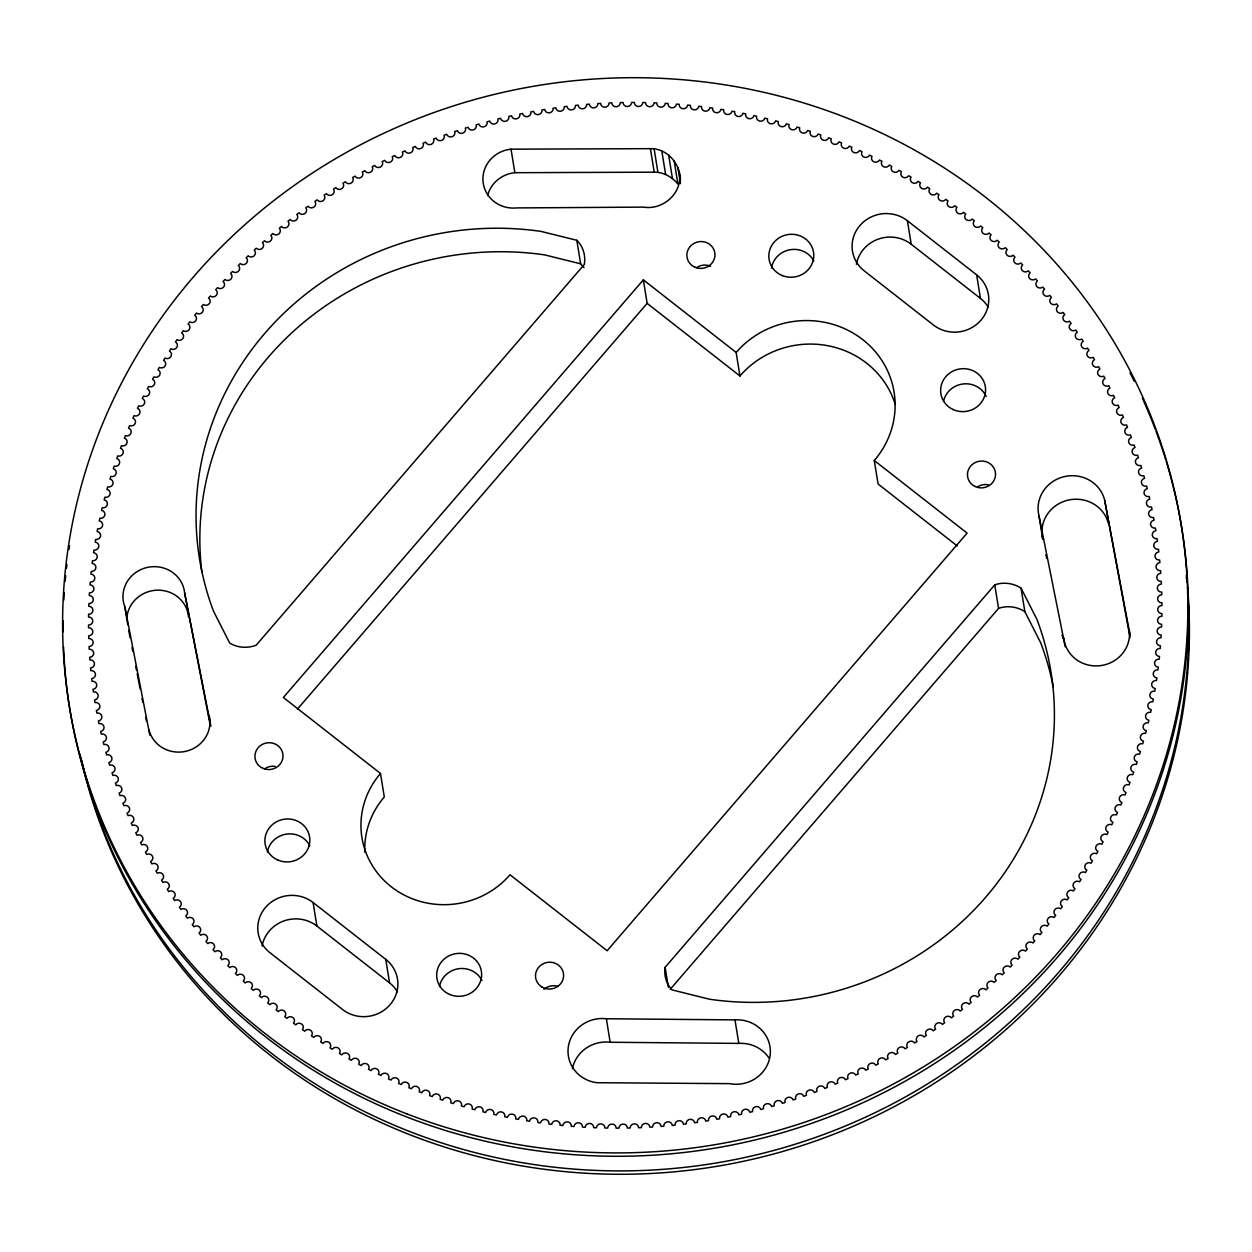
<?xml version="1.0" encoding="UTF-8"?>
<svg xmlns="http://www.w3.org/2000/svg" width="1252" height="1252" viewBox="0 0 1252 1252"><rect width="100%" height="100%" fill="white"/><g stroke="black" fill="none" stroke-linecap="round" stroke-linejoin="round"><path stroke-width="1.5" d="M679.617 174.826C681.573 194.138 662.23 210.32 643.559 207.112L516.622 207.926A30.956 29.5 -9.2 0 1 483.037 181.665A30.956 29.5 -9.2 0 1 511.035 149.176L650.414 148.659C667.379 148.299 680.305 163.949 680.493 180.241M665.141 967.295C663.795 975.308 666.346 984.041 672.011 989.894L709.618 999.237A296.677 282.795 -9.2 0 0 1036.953 619.443L1021.053 588.127C1013.353 583.166 1003.4 581.773 994.745 584.872L665.141 967.295L668.349 987.186M895.274 404.427A90.034 85.825 -9.2 0 0 827.243 345.599A90.034 85.825 -9.2 0 0 739.948 375.976L736.145 352.454L643.34 279.853L283.375 697.489L380.498 773.47L384.301 796.976A84.4 80.457 -9.2 0 0 364.833 852.315M297.397 709.164L647.143 303.375L643.34 279.853M670.211 989.33L998.564 608.378C1007.218 605.279 1017.172 606.672 1024.856 611.633L1040.772 642.965A296.677 282.795 -9.2 0 1 1053.229 686.785M487.591 195.578A30.956 29.5 -9.2 0 1 514.854 172.698L654.217 172.181C663.45 172.04 672.183 177.001 677.911 184.06L674.108 160.553M606.359 1018.752L734.987 1019.895A33.757 32.176 -9.2 0 1 770.246 1054.2A33.757 32.176 -9.2 0 1 729.493 1083.637L597.11 1082.714A33.757 32.176 -9.2 0 1 568.33 1046.797A33.757 32.176 -9.2 0 1 606.359 1018.752L610.162 1042.259A33.757 32.176 -9.2 0 0 572.414 1068.645M610.162 1042.259L738.805 1043.401A33.757 32.176 -9.2 0 1 768.791 1057.705M576.828 240.29L540.833 231.37A296.677 282.795 -9.2 0 0 213.497 611.148L229.695 643.043C237.52 647.926 247.567 648.442 256.128 645.25L584.246 264.563C585.905 255.909 583.229 246.441 576.828 240.29L580.631 263.812L584.011 267.631M580.631 263.812L544.651 254.876A296.677 282.795 -9.2 0 0 201.869 572.18M976.638 274.877A33.757 32.176 -9.2 0 1 980.942 320.199A33.757 32.176 -9.2 0 1 933.444 325.004L864.209 270.839A33.757 32.176 -9.2 0 1 859.905 225.532A33.757 32.176 -9.2 0 1 907.403 220.728L976.638 274.877L980.441 298.399A33.757 32.176 -9.2 0 1 988.298 307.319M907.403 220.728L911.221 244.25L980.441 298.399M736.145 352.454A90.034 85.825 -9.2 0 1 862.8 339.668A90.034 85.825 -9.2 0 1 874.272 460.517L967.092 533.117L607.126 950.737L510.002 874.772A84.4 80.457 -9.2 0 1 391.25 886.76A84.4 80.457 -9.2 0 1 380.498 773.47M647.143 303.375L739.948 375.976M957.201 545.919L878.09 484.023L874.272 460.517M385.757 959.376A33.757 32.176 -9.2 0 1 390.061 1004.699A33.757 32.176 -9.2 0 1 342.563 1009.503L269.9 952.647A33.757 32.176 -9.2 0 1 265.596 907.324A33.757 32.176 -9.2 0 1 313.094 902.536L385.757 959.376L389.575 982.898A33.757 32.176 -9.2 0 1 397.416 991.819M313.094 902.536L316.897 926.042L389.575 982.898M1130.024 634.717L1104.624 500.049A33.757 32.176 -9.2 0 0 1064.043 476.683A33.757 32.176 -9.2 0 0 1038.988 515.824L1065.202 646.768M1045.889 554.573L1046.656 558.392M1062.134 634.576L1062.917 638.379M127.782 624.889L124.856 606.797A30.956 29.5 -9.2 0 1 147.094 567.469A30.956 29.5 -9.2 0 1 184.654 593.088L210.884 726.191M184.654 593.088L210.258 725.487M124.856 606.797L149.833 735.237M128.659 630.319L130.145 637.878M132.008 647.347L132.743 651.134M135.717 666.267L136.452 670.055M137.188 673.842L140.161 688.976M142.008 698.444L142.759 702.231M145.717 717.365L146.468 721.152M1104.624 500.049L1130.008 637.518M1038.988 515.824L1041.617 532.1M1042.212 535.715L1042.791 539.33A33.757 32.176 -9.2 0 1 1067.846 500.205A33.757 32.176 -9.2 0 1 1108.427 523.555M1021.053 588.127L1024.856 611.633M994.745 584.872L998.564 608.378M677.848 167.33L680.493 183.606M668.631 154.966L672.434 178.473M661.807 150.929L665.626 174.451M654.107 148.753L657.91 172.26M650.414 148.659L654.217 172.181M734.987 1019.895L738.805 1043.401M511.035 149.176L514.854 172.698M209.131 715.346A30.956 29.5 -9.2 0 1 186.157 751.216A30.956 29.5 -9.2 0 1 148.957 729.806M1129.429 631.086A33.022 31.472 -9.2 0 1 1099.569 665.751A33.022 31.472 -9.2 0 1 1063.746 637.722M126.796 618.957A30.956 29.5 -9.2 0 1 156.907 590.193A30.956 29.5 -9.2 0 1 188.473 616.594M439.452 986.607A22.505 21.456 -9.2 0 1 458.608 968.719A22.505 21.456 -9.2 0 1 481.957 980.535M943.538 401.25A22.505 21.456 -9.2 0 1 963.257 383.941A22.505 21.456 -9.2 0 1 986.185 396.461M977.875 486.684A14.069 13.412 -9.2 0 1 988.485 484.853M696.628 267.631A14.069 13.412 -9.2 0 1 710.62 266.222M543.931 989.315A14.069 13.412 -9.2 0 1 557.672 986.294M264.673 768.791A14.069 13.412 -9.2 0 1 275.174 766.396M1166.222 461.378A563.29 536.92 -9.2 0 1 715.189 1148.084A563.29 536.92 -9.2 0 1 63.539 646.908M63.163 631.9A563.29 536.92 -9.2 0 1 63.179 620.648M63.836 600.005A563.29 536.92 -9.2 0 1 64.29 592.509M65.167 581.272A563.29 536.92 -9.2 0 1 65.699 575.654M66.497 568.173A563.29 536.92 -9.2 0 1 66.935 564.433M68.97 549.518A563.29 536.92 -9.2 0 1 69.549 545.809M1129.977 372.83A563.29 536.92 -9.2 0 1 1134.249 381.203M1142.356 398.183A563.29 536.92 -9.2 0 1 1155.33 429.405M1155.987 431.157A563.29 536.92 -9.2 0 1 1165.675 459.578M1186.395 577.125A561.037 534.776 -9.2 0 1 1186.755 580.834M1187.647 592.008A561.037 534.776 -9.2 0 1 715.064 1163.171A561.037 534.776 -9.2 0 1 84.729 772.734M84.26 770.919A561.037 534.776 -9.2 0 1 81.583 760.042M1186.364 574.903A561.037 534.776 -9.2 0 1 1187.115 582.337M1187.616 587.924A561.037 534.776 -9.2 0 1 710.776 1167.302A561.037 534.776 -9.2 0 1 81.286 759.761M80.879 757.945A561.037 534.776 -9.2 0 1 80.081 754.299M856.384 264.282A33.757 32.176 -9.2 0 1 911.221 244.25M262.075 946.089A33.757 32.176 -9.2 0 1 316.897 926.042M267.365 851.986A22.505 21.456 -9.2 0 1 286.505 834.098A22.505 21.456 -9.2 0 1 309.854 845.914M771.498 268.131A22.505 21.456 -9.2 0 1 790.122 249.727A22.505 21.456 -9.2 0 1 813.816 260.917M88.579 614.356L88.548 617.033A4.226 4.022 -9.2 0 1 92.742 621.023A4.226 4.022 -9.2 0 1 88.501 625.092L88.532 627.768A4.226 4.022 -9.2 0 1 92.82 631.665A4.226 4.022 -9.2 0 1 88.673 635.828L88.751 638.504A4.226 4.022 -9.2 0 1 93.117 642.323A4.226 4.022 -9.2 0 1 89.064 646.548L89.205 649.24A4.226 4.022 -9.2 0 1 93.665 652.949A4.226 4.022 -9.2 0 1 89.706 657.269L89.894 659.945A4.226 4.022 -9.2 0 1 94.432 663.576A4.226 4.022 -9.2 0 1 90.567 667.958L90.817 670.634A4.226 4.022 -9.2 0 1 95.434 674.171A4.226 4.022 -9.2 0 1 91.662 678.631L91.975 681.307A4.226 4.022 -9.2 0 1 96.686 684.734A4.226 4.022 -9.2 0 1 93.008 689.289L93.384 691.933A4.226 4.022 -9.2 0 1 98.141 695.283A4.226 4.022 -9.2 0 1 94.573 699.899L95.011 702.544A4.226 4.022 -9.2 0 1 99.847 705.784A4.226 4.022 -9.2 0 1 96.373 710.463L96.858 713.108A4.226 4.022 -9.2 0 1 101.788 716.254A4.226 4.022 -9.2 0 1 98.407 720.995L98.955 723.625A4.226 4.022 -9.2 0 1 103.947 726.676A4.226 4.022 -9.2 0 1 100.676 731.481L101.287 734.095A4.226 4.022 -9.2 0 1 106.342 737.052A4.226 4.022 -9.2 0 1 103.18 741.92L103.838 744.517A4.226 4.022 -9.2 0 1 108.955 747.366A4.226 4.022 -9.2 0 1 105.904 752.311L106.608 754.893A4.226 4.022 -9.2 0 1 111.804 757.632A4.226 4.022 -9.2 0 1 108.846 762.625L109.628 765.191A4.226 4.022 -9.2 0 1 114.871 767.836A4.226 4.022 -9.2 0 1 112.023 772.875L112.852 775.426A4.226 4.022 -9.2 0 1 118.157 777.962A4.226 4.022 -9.2 0 1 115.434 783.063L116.311 785.599A4.226 4.022 -9.2 0 1 121.679 788.024A4.226 4.022 -9.2 0 1 119.065 793.173L120.004 795.693A4.226 4.022 -9.2 0 1 125.419 798.009A4.226 4.022 -9.2 0 1 122.915 803.221L123.901 805.709A4.226 4.022 -9.2 0 1 129.363 807.916A4.226 4.022 -9.2 0 1 126.984 813.174L128.033 815.647A4.226 4.022 -9.2 0 1 133.541 817.728A4.226 4.022 -9.2 0 1 131.272 823.033L132.368 825.491A4.226 4.022 -9.2 0 1 137.923 827.462A4.226 4.022 -9.2 0 1 135.779 832.799L136.938 835.24A4.226 4.022 -9.2 0 1 142.54 837.103A4.226 4.022 -9.2 0 1 140.49 842.486L141.711 844.897A4.226 4.022 -9.2 0 1 147.345 846.649A4.226 4.022 -9.2 0 1 145.42 852.064L146.687 854.443A4.226 4.022 -9.2 0 1 152.368 856.086A4.226 4.022 -9.2 0 1 150.569 861.548L151.883 863.896A4.226 4.022 -9.2 0 1 157.611 865.414A4.226 4.022 -9.2 0 1 155.921 870.907L157.282 873.239A4.226 4.022 -9.2 0 1 163.042 874.647A4.226 4.022 -9.2 0 1 161.477 880.156L162.901 882.457A4.226 4.022 -9.2 0 1 168.676 883.756A4.226 4.022 -9.2 0 1 167.236 889.296L168.707 891.565A4.226 4.022 -9.2 0 1 174.513 892.754A4.226 4.022 -9.2 0 1 173.199 898.326L174.717 900.564A4.226 4.022 -9.2 0 1 180.554 901.628A4.226 4.022 -9.2 0 1 179.365 907.215L180.93 909.422A4.226 4.022 -9.2 0 1 186.798 910.361A4.226 4.022 -9.2 0 1 185.719 915.979L187.331 918.154A4.226 4.022 -9.2 0 1 193.215 918.984A4.226 4.022 -9.2 0 1 192.26 924.618L193.919 926.762A4.226 4.022 -9.2 0 1 199.835 927.466A4.226 4.022 -9.2 0 1 199.005 933.116L200.711 935.228A4.226 4.022 -9.2 0 1 206.627 935.807A4.226 4.022 -9.2 0 1 205.923 941.473L207.675 943.538A4.226 4.022 -9.2 0 1 213.623 944.024A4.226 4.022 -9.2 0 1 213.028 949.689L214.843 951.723A4.226 4.022 -9.2 0 1 220.775 952.083A4.226 4.022 -9.2 0 1 220.321 957.764L222.167 959.752A4.226 4.022 -9.2 0 1 228.13 959.987A4.226 4.022 -9.2 0 1 227.786 965.683L229.679 967.639A4.226 4.022 -9.2 0 1 235.642 967.749A4.226 4.022 -9.2 0 1 235.423 973.446L237.364 975.371A4.226 4.022 -9.2 0 1 243.326 975.371A4.226 4.022 -9.2 0 1 243.248 981.067L245.22 982.945A4.226 4.022 -9.2 0 1 251.183 982.82A4.226 4.022 -9.2 0 1 251.214 988.517L253.248 990.348A4.226 4.022 -9.2 0 1 259.195 990.097A4.226 4.022 -9.2 0 1 259.367 995.794L261.433 997.594A4.226 4.022 -9.2 0 1 267.38 997.234A4.226 4.022 -9.2 0 1 267.678 1002.915L269.775 1004.667A4.226 4.022 -9.2 0 1 275.722 1004.182A4.226 4.022 -9.2 0 1 276.129 1009.863L278.273 1011.569A4.226 4.022 -9.2 0 1 284.204 1010.974A4.226 4.022 -9.2 0 1 284.752 1016.64L286.927 1018.299A4.226 4.022 -9.2 0 1 292.843 1017.579A4.226 4.022 -9.2 0 1 293.516 1023.228L295.722 1024.856A4.226 4.022 -9.2 0 1 301.638 1024.026A4.226 4.022 -9.2 0 1 302.421 1029.66L304.674 1031.225A4.226 4.022 -9.2 0 1 310.559 1030.271A4.226 4.022 -9.2 0 1 311.466 1035.889L313.751 1037.423A4.226 4.022 -9.2 0 1 319.62 1036.359A4.226 4.022 -9.2 0 1 320.653 1041.946L322.969 1043.432A4.226 4.022 -9.2 0 1 328.822 1042.243A4.226 4.022 -9.2 0 1 329.98 1047.814L332.328 1049.254A4.226 4.022 -9.2 0 1 338.15 1047.94A4.226 4.022 -9.2 0 1 339.433 1053.495L341.812 1054.873A4.226 4.022 -9.2 0 1 347.602 1053.464A4.226 4.022 -9.2 0 1 349.011 1058.973L351.421 1060.319A4.226 4.022 -9.2 0 1 357.18 1058.785A4.226 4.022 -9.2 0 1 358.714 1064.263L361.155 1065.562A4.226 4.022 -9.2 0 1 366.883 1063.903A4.226 4.022 -9.2 0 1 368.526 1069.364L370.999 1070.601A4.226 4.022 -9.2 0 1 376.695 1068.832A4.226 4.022 -9.2 0 1 378.448 1074.247L380.952 1075.452A4.226 4.022 -9.2 0 1 386.602 1073.574A4.226 4.022 -9.2 0 1 388.48 1078.942L391.015 1080.085A4.226 4.022 -9.2 0 1 396.634 1078.097A4.226 4.022 -9.2 0 1 398.621 1083.434L401.172 1084.529A4.226 4.022 -9.2 0 1 406.743 1082.432A4.226 4.022 -9.2 0 1 408.872 1087.722L411.438 1088.755A4.226 4.022 -9.2 0 1 416.963 1086.548A4.226 4.022 -9.2 0 1 419.201 1091.791L421.799 1092.777A4.226 4.022 -9.2 0 1 427.276 1090.461A4.226 4.022 -9.2 0 1 429.624 1095.657L432.237 1096.596A4.226 4.022 -9.2 0 1 437.668 1094.17A4.226 4.022 -9.2 0 1 440.141 1099.319L442.77 1100.195A4.226 4.022 -9.2 0 1 448.153 1097.66A4.226 4.022 -9.2 0 1 450.72 1102.762L453.38 1103.591A4.226 4.022 -9.2 0 1 458.702 1100.946A4.226 4.022 -9.2 0 1 461.393 1106.001L464.069 1106.768A4.226 4.022 -9.2 0 1 469.343 1104.029A4.226 4.022 -9.2 0 1 472.129 1109.006L474.821 1109.726A4.226 4.022 -9.2 0 1 480.032 1106.878A4.226 4.022 -9.2 0 1 482.943 1111.807L485.651 1112.48A4.226 4.022 -9.2 0 1 490.8 1109.522A4.226 4.022 -9.2 0 1 493.804 1114.39L496.528 1115A4.226 4.022 -9.2 0 1 501.614 1111.948A4.226 4.022 -9.2 0 1 504.728 1116.753L507.483 1117.316A4.226 4.022 -9.2 0 1 512.491 1114.155A4.226 4.022 -9.2 0 1 515.714 1118.897L518.469 1119.398A4.226 4.022 -9.2 0 1 523.414 1116.142A4.226 4.022 -9.2 0 1 526.748 1120.822L529.502 1121.26A4.226 4.022 -9.2 0 1 534.385 1117.911A4.226 4.022 -9.2 0 1 537.812 1122.528L540.582 1122.903A4.226 4.022 -9.2 0 1 545.387 1119.46A4.226 4.022 -9.2 0 1 548.924 1123.999L551.709 1124.327A4.226 4.022 -9.2 0 1 556.436 1120.79A4.226 4.022 -9.2 0 1 560.067 1125.251L562.852 1125.532A4.226 4.022 -9.2 0 1 567.5 1121.902A4.226 4.022 -9.2 0 1 571.241 1126.284L574.042 1126.503A4.226 4.022 -9.2 0 1 578.596 1122.778A4.226 4.022 -9.2 0 1 582.43 1127.082L585.232 1127.254A4.226 4.022 -9.2 0 1 589.723 1123.435A4.226 4.022 -9.2 0 1 593.651 1127.676L596.453 1127.786A4.226 4.022 -9.2 0 1 600.85 1123.873A4.226 4.022 -9.2 0 1 604.872 1128.021L607.689 1128.083A4.226 4.022 -9.2 0 1 612.009 1124.093A4.226 4.022 -9.2 0 1 616.109 1128.162L618.926 1128.162A4.226 4.022 -9.2 0 1 623.152 1124.093A4.226 4.022 -9.2 0 1 627.346 1128.068L630.163 1128.005A4.226 4.022 -9.2 0 1 634.31 1123.858A4.226 4.022 -9.2 0 1 638.598 1127.755L641.4 1127.629A4.226 4.022 -9.2 0 1 645.453 1123.404A4.226 4.022 -9.2 0 1 649.819 1127.207L652.636 1127.035A4.226 4.022 -9.2 0 1 656.596 1122.715A4.226 4.022 -9.2 0 1 661.056 1126.44L663.857 1126.221A4.226 4.022 -9.2 0 1 667.723 1121.823A4.226 4.022 -9.2 0 1 672.261 1125.454L675.063 1125.172A4.226 4.022 -9.2 0 1 678.819 1120.697A4.226 4.022 -9.2 0 1 683.451 1124.233L686.237 1123.905A4.226 4.022 -9.2 0 1 689.915 1119.351A4.226 4.022 -9.2 0 1 694.61 1122.794L697.395 1122.402A4.226 4.022 -9.2 0 1 700.963 1117.786A4.226 4.022 -9.2 0 1 705.737 1121.135L708.507 1120.681A4.226 4.022 -9.2 0 1 711.981 1116.002A4.226 4.022 -9.2 0 1 716.833 1119.257L719.603 1118.756A4.226 4.022 -9.2 0 1 722.967 1113.998A4.226 4.022 -9.2 0 1 727.881 1117.144L730.652 1116.596A4.226 4.022 -9.2 0 1 733.907 1111.776A4.226 4.022 -9.2 0 1 738.899 1114.828L741.638 1114.217A4.226 4.022 -9.2 0 1 744.799 1109.335A4.226 4.022 -9.2 0 1 749.854 1112.277L752.593 1111.619A4.226 4.022 -9.2 0 1 755.645 1106.674A4.226 4.022 -9.2 0 1 760.762 1109.522L763.485 1108.803A4.226 4.022 -9.2 0 1 766.427 1103.81A4.226 4.022 -9.2 0 1 771.608 1106.549L774.315 1105.766A4.226 4.022 -9.2 0 1 777.148 1100.711A4.226 4.022 -9.2 0 1 782.39 1103.356L785.082 1102.527A4.226 4.022 -9.2 0 1 787.805 1097.425A4.226 4.022 -9.2 0 1 793.111 1099.945L795.771 1099.068A4.226 4.022 -9.2 0 1 798.385 1093.904A4.226 4.022 -9.2 0 1 803.753 1096.329L806.398 1095.39A4.226 4.022 -9.2 0 1 808.902 1090.179A4.226 4.022 -9.2 0 1 814.301 1092.495L816.93 1091.509A4.226 4.022 -9.2 0 1 819.324 1086.251A4.226 4.022 -9.2 0 1 824.786 1088.457L827.384 1087.409A4.226 4.022 -9.2 0 1 829.669 1082.119A4.226 4.022 -9.2 0 1 835.178 1084.201L837.76 1083.121A4.226 4.022 -9.2 0 1 839.92 1077.769A4.226 4.022 -9.2 0 1 845.476 1079.756L848.027 1078.614A4.226 4.022 -9.2 0 1 850.077 1073.23A4.226 4.022 -9.2 0 1 855.679 1075.092L858.215 1073.903A4.226 4.022 -9.2 0 1 860.14 1068.488A4.226 4.022 -9.2 0 1 865.774 1070.241L868.293 1068.989A4.226 4.022 -9.2 0 1 870.093 1063.543A4.226 4.022 -9.2 0 1 875.774 1065.186L878.262 1063.887A4.226 4.022 -9.2 0 1 879.937 1058.394A4.226 4.022 -9.2 0 1 885.665 1059.928L888.106 1058.582A4.226 4.022 -9.2 0 1 889.671 1053.057A4.226 4.022 -9.2 0 1 895.43 1054.481L897.856 1053.088A4.226 4.022 -9.2 0 1 899.296 1047.533A4.226 4.022 -9.2 0 1 905.086 1048.832L907.481 1047.392A4.226 4.022 -9.2 0 1 908.796 1041.821A4.226 4.022 -9.2 0 1 914.617 1042.994L916.98 1041.507A4.226 4.022 -9.2 0 1 918.17 1035.92A4.226 4.022 -9.2 0 1 924.023 1036.985L926.339 1035.451A4.226 4.022 -9.2 0 1 927.419 1029.833A4.226 4.022 -9.2 0 1 933.288 1030.772L935.588 1029.191A4.226 4.022 -9.2 0 1 936.543 1023.557A4.226 4.022 -9.2 0 1 942.427 1024.386L944.681 1022.759A4.226 4.022 -9.2 0 1 945.526 1017.109A4.226 4.022 -9.2 0 1 951.426 1017.813L953.648 1016.139A4.226 4.022 -9.2 0 1 954.353 1010.474A4.226 4.022 -9.2 0 1 960.284 1011.068L962.475 1009.362A4.226 4.022 -9.2 0 1 963.054 1003.681A4.226 4.022 -9.2 0 1 968.985 1004.151L971.145 1002.398A4.226 4.022 -9.2 0 1 971.599 996.717A4.226 4.022 -9.2 0 1 977.546 997.062L979.659 995.262A4.226 4.022 -9.2 0 1 979.987 989.581A4.226 4.022 -9.2 0 1 985.95 989.816L988.016 987.969A4.226 4.022 -9.2 0 1 988.235 982.272A4.226 4.022 -9.2 0 1 994.198 982.397L996.232 980.504A4.226 4.022 -9.2 0 1 996.31 974.807A4.226 4.022 -9.2 0 1 1002.273 974.807L1004.261 972.882A4.226 4.022 -9.2 0 1 1004.229 967.201A4.226 4.022 -9.2 0 1 1010.192 967.076L1012.148 965.104A4.226 4.022 -9.2 0 1 1011.976 959.423A4.226 4.022 -9.2 0 1 1017.939 959.173L1019.848 957.185A4.226 4.022 -9.2 0 1 1019.566 951.489A4.226 4.022 -9.2 0 1 1025.513 951.129L1027.376 949.094A4.226 4.022 -9.2 0 1 1026.969 943.429A4.226 4.022 -9.2 0 1 1032.916 942.944L1034.731 940.878A4.226 4.022 -9.2 0 1 1034.199 935.213A4.226 4.022 -9.2 0 1 1040.13 934.602L1041.914 932.505A4.226 4.022 -9.2 0 1 1041.241 926.856A4.226 4.022 -9.2 0 1 1047.173 926.136L1048.91 923.992A4.226 4.022 -9.2 0 1 1048.112 918.358A4.226 4.022 -9.2 0 1 1054.027 917.528L1055.718 915.353A4.226 4.022 -9.2 0 1 1054.794 909.734A4.226 4.022 -9.2 0 1 1060.694 908.78L1062.338 906.573A4.226 4.022 -9.2 0 1 1061.305 900.986A4.226 4.022 -9.2 0 1 1067.173 899.906L1068.754 897.668A4.226 4.022 -9.2 0 1 1067.596 892.097A4.226 4.022 -9.2 0 1 1073.449 890.908L1074.983 888.638A4.226 4.022 -9.2 0 1 1073.715 883.098A4.226 4.022 -9.2 0 1 1079.537 881.799L1081.024 879.499A4.226 4.022 -9.2 0 1 1079.631 873.974A4.226 4.022 -9.2 0 1 1085.421 872.55L1086.861 870.234A4.226 4.022 -9.2 0 1 1085.343 864.741A4.226 4.022 -9.2 0 1 1091.102 863.207L1092.495 860.86A4.226 4.022 -9.2 0 1 1090.852 855.398A4.226 4.022 -9.2 0 1 1096.58 853.754L1097.926 851.376A4.226 4.022 -9.2 0 1 1096.157 845.961A4.226 4.022 -9.2 0 1 1101.854 844.192L1103.137 841.782A4.226 4.022 -9.2 0 1 1101.259 836.399A4.226 4.022 -9.2 0 1 1106.924 834.536L1108.161 832.095A4.226 4.022 -9.2 0 1 1106.158 826.758A4.226 4.022 -9.2 0 1 1111.776 824.771L1112.95 822.314A4.226 4.022 -9.2 0 1 1110.837 817.024A4.226 4.022 -9.2 0 1 1116.408 814.927L1117.535 812.438A4.226 4.022 -9.2 0 1 1115.313 807.196A4.226 4.022 -9.2 0 1 1120.837 804.989L1121.902 802.485A4.226 4.022 -9.2 0 1 1119.57 797.289A4.226 4.022 -9.2 0 1 1125.047 794.957L1126.064 792.453A4.226 4.022 -9.2 0 1 1123.592 787.289A4.226 4.022 -9.2 0 1 1129.022 784.863L1129.993 782.328A4.226 4.022 -9.2 0 1 1127.41 777.226A4.226 4.022 -9.2 0 1 1132.794 774.691L1133.702 772.14A4.226 4.022 -9.2 0 1 1131.01 767.085A4.226 4.022 -9.2 0 1 1136.347 764.44L1137.192 761.873A4.226 4.022 -9.2 0 1 1134.39 756.881A4.226 4.022 -9.2 0 1 1139.664 754.142L1140.447 751.544A4.226 4.022 -9.2 0 1 1137.552 746.615A4.226 4.022 -9.2 0 1 1142.747 743.766L1143.483 741.168A4.226 4.022 -9.2 0 1 1140.478 736.301A4.226 4.022 -9.2 0 1 1145.611 733.343L1146.3 730.73A4.226 4.022 -9.2 0 1 1143.17 725.925A4.226 4.022 -9.2 0 1 1148.256 722.858L1148.882 720.229A4.226 4.022 -9.2 0 1 1145.658 715.487A4.226 4.022 -9.2 0 1 1150.666 712.341L1151.23 709.696A4.226 4.022 -9.2 0 1 1147.896 705.017A4.226 4.022 -9.2 0 1 1152.842 701.777L1153.358 699.117A4.226 4.022 -9.2 0 1 1149.915 694.516A4.226 4.022 -9.2 0 1 1154.798 691.167L1155.236 688.506A4.226 4.022 -9.2 0 1 1151.699 683.968A4.226 4.022 -9.2 0 1 1156.504 680.525L1156.895 677.864A4.226 4.022 -9.2 0 1 1153.264 673.404A4.226 4.022 -9.2 0 1 1157.99 669.851L1158.319 667.191A4.226 4.022 -9.2 0 1 1154.594 662.793A4.226 4.022 -9.2 0 1 1159.227 659.162L1159.508 656.486A4.226 4.022 -9.2 0 1 1155.674 652.182A4.226 4.022 -9.2 0 1 1160.244 648.458L1160.463 645.782A4.226 4.022 -9.2 0 1 1156.535 641.54A4.226 4.022 -9.2 0 1 1161.027 637.737L1161.183 635.046A4.226 4.022 -9.2 0 1 1157.161 630.898A4.226 4.022 -9.2 0 1 1161.574 627.002L1161.668 624.31A4.226 4.022 -9.2 0 1 1157.568 620.241A4.226 4.022 -9.2 0 1 1161.887 616.25L1161.919 613.574A4.226 4.022 -9.2 0 1 1157.724 609.583A4.226 4.022 -9.2 0 1 1161.95 605.514L1161.934 602.822A4.226 4.022 -9.2 0 1 1157.646 598.925A4.226 4.022 -9.2 0 1 1161.793 594.778L1161.715 592.102A4.226 4.022 -9.2 0 1 1157.349 588.283A4.226 4.022 -9.2 0 1 1161.387 584.042L1161.261 581.366A4.226 4.022 -9.2 0 1 1156.801 577.657A4.226 4.022 -9.2 0 1 1160.761 573.338L1160.573 570.662A4.226 4.022 -9.2 0 1 1156.034 567.031A4.226 4.022 -9.2 0 1 1159.9 562.633L1159.634 559.973A4.226 4.022 -9.2 0 1 1155.017 556.436A4.226 4.022 -9.2 0 1 1158.789 551.976L1158.476 549.299A4.226 4.022 -9.2 0 1 1153.781 545.856A4.226 4.022 -9.2 0 1 1157.458 541.318L1157.083 538.673A4.226 4.022 -9.2 0 1 1152.309 535.324A4.226 4.022 -9.2 0 1 1155.878 530.707L1155.455 528.062A4.226 4.022 -9.2 0 1 1150.604 524.823A4.226 4.022 -9.2 0 1 1154.078 520.143L1153.593 517.499A4.226 4.022 -9.2 0 1 1148.679 514.353A4.226 4.022 -9.2 0 1 1152.043 509.611L1151.511 506.982A4.226 4.022 -9.2 0 1 1146.519 503.93A4.226 4.022 -9.2 0 1 1149.79 499.11L1149.179 496.496A4.226 4.022 -9.2 0 1 1144.125 493.554A4.226 4.022 -9.2 0 1 1147.286 488.687L1146.629 486.073A4.226 4.022 -9.2 0 1 1141.511 483.241A4.226 4.022 -9.2 0 1 1144.563 478.295L1143.843 475.713A4.226 4.022 -9.2 0 1 1138.663 472.974A4.226 4.022 -9.2 0 1 1141.605 467.982L1140.838 465.415A4.226 4.022 -9.2 0 1 1135.595 462.77A4.226 4.022 -9.2 0 1 1138.428 457.731L1137.598 455.165A4.226 4.022 -9.2 0 1 1132.309 452.645A4.226 4.022 -9.2 0 1 1135.032 447.543L1134.14 445.008A4.226 4.022 -9.2 0 1 1128.788 442.582A4.226 4.022 -9.2 0 1 1131.401 437.433L1130.462 434.913A4.226 4.022 -9.2 0 1 1125.047 432.597A4.226 4.022 -9.2 0 1 1127.551 427.386L1126.55 424.897A4.226 4.022 -9.2 0 1 1121.088 422.691A4.226 4.022 -9.2 0 1 1123.482 417.432L1122.434 414.96A4.226 4.022 -9.2 0 1 1116.925 412.878A4.226 4.022 -9.2 0 1 1119.194 407.573L1118.083 405.116A4.226 4.022 -9.2 0 1 1112.527 403.144A4.226 4.022 -9.2 0 1 1114.687 397.792L1113.529 395.366A4.226 4.022 -9.2 0 1 1107.926 393.504A4.226 4.022 -9.2 0 1 1109.976 388.12L1108.756 385.71A4.226 4.022 -9.2 0 1 1103.106 383.957A4.226 4.022 -9.2 0 1 1105.031 378.542L1103.763 376.163A4.226 4.022 -9.2 0 1 1098.082 374.52A4.226 4.022 -9.2 0 1 1099.898 369.058L1098.583 366.711A4.226 4.022 -9.2 0 1 1092.855 365.177A4.226 4.022 -9.2 0 1 1094.545 359.7L1093.168 357.368A4.226 4.022 -9.2 0 1 1087.425 355.959A4.226 4.022 -9.2 0 1 1088.99 350.435L1087.565 348.15A4.226 4.022 -9.2 0 1 1081.775 346.851A4.226 4.022 -9.2 0 1 1083.23 341.295L1081.759 339.042A4.226 4.022 -9.2 0 1 1075.938 337.852A4.226 4.022 -9.2 0 1 1077.268 332.281L1075.75 330.043A4.226 4.022 -9.2 0 1 1069.897 328.979A4.226 4.022 -9.2 0 1 1071.102 323.392L1069.537 321.185A4.226 4.022 -9.2 0 1 1063.668 320.246A4.226 4.022 -9.2 0 1 1064.748 314.628L1063.136 312.452A4.226 4.022 -9.2 0 1 1057.251 311.623A4.226 4.022 -9.2 0 1 1058.206 305.989L1056.532 303.845A4.226 4.022 -9.2 0 1 1050.631 303.14A4.226 4.022 -9.2 0 1 1051.461 297.491L1049.755 295.378A4.226 4.022 -9.2 0 1 1043.824 294.799A4.226 4.022 -9.2 0 1 1044.544 289.134L1042.775 287.052A4.226 4.022 -9.2 0 1 1036.844 286.583A4.226 4.022 -9.2 0 1 1037.438 280.918L1035.623 278.883A4.226 4.022 -9.2 0 1 1029.676 278.523A4.226 4.022 -9.2 0 1 1030.146 272.842L1028.299 270.839A4.226 4.022 -9.2 0 1 1022.336 270.604A4.226 4.022 -9.2 0 1 1022.681 264.923L1020.787 262.967A4.226 4.022 -9.2 0 1 1014.824 262.842A4.226 4.022 -9.2 0 1 1015.028 257.161L1013.103 255.236A4.226 4.022 -9.2 0 1 1007.14 255.236A4.226 4.022 -9.2 0 1 1007.218 249.539L1005.246 247.661A4.226 4.022 -9.2 0 1 999.284 247.786A4.226 4.022 -9.2 0 1 999.237 242.09L997.218 240.259A4.226 4.022 -9.2 0 1 991.255 240.509A4.226 4.022 -9.2 0 1 991.099 234.813L989.033 233.013A4.226 4.022 -9.2 0 1 983.086 233.373A4.226 4.022 -9.2 0 1 982.789 227.692L980.692 225.939A4.226 4.022 -9.2 0 1 974.745 226.424A4.226 4.022 -9.2 0 1 974.338 220.743L972.194 219.037A4.226 4.022 -9.2 0 1 966.247 219.632A4.226 4.022 -9.2 0 1 965.715 213.967L963.539 212.308A4.226 4.022 -9.2 0 1 957.608 213.028A4.226 4.022 -9.2 0 1 956.951 207.362L954.744 205.751A4.226 4.022 -9.2 0 1 948.828 206.58A4.226 4.022 -9.2 0 1 948.046 200.946L945.792 199.365A4.226 4.022 -9.2 0 1 939.908 200.32A4.226 4.022 -9.2 0 1 939 194.717L936.715 193.184A4.226 4.022 -9.2 0 1 930.831 194.248A4.226 4.022 -9.2 0 1 929.798 188.661L927.482 187.174A4.226 4.022 -9.2 0 1 921.644 188.363A4.226 4.022 -9.2 0 1 920.486 182.792L918.139 181.352A4.226 4.022 -9.2 0 1 912.301 182.651A4.226 4.022 -9.2 0 1 911.033 177.111L908.655 175.718A4.226 4.022 -9.2 0 1 902.848 177.142A4.226 4.022 -9.2 0 1 901.456 171.634L899.046 170.288A4.226 4.022 -9.2 0 1 893.271 171.821A4.226 4.022 -9.2 0 1 891.753 166.344L889.311 165.045A4.226 4.022 -9.2 0 1 883.583 166.704A4.226 4.022 -9.2 0 1 881.94 161.242L879.467 160.006A4.226 4.022 -9.2 0 1 873.771 161.774A4.226 4.022 -9.2 0 1 872.018 156.344L869.514 155.154A4.226 4.022 -9.2 0 1 863.849 157.032A4.226 4.022 -9.2 0 1 861.971 151.664L859.451 150.522A4.226 4.022 -9.2 0 1 853.833 152.509A4.226 4.022 -9.2 0 1 851.829 147.173L849.294 146.077A4.226 4.022 -9.2 0 1 843.707 148.174A4.226 4.022 -9.2 0 1 841.594 142.885L839.028 141.852A4.226 4.022 -9.2 0 1 833.488 144.058A4.226 4.022 -9.2 0 1 831.265 138.8L828.668 137.814A4.226 4.022 -9.2 0 1 823.19 140.146A4.226 4.022 -9.2 0 1 820.842 134.934L818.213 134.011A4.226 4.022 -9.2 0 1 812.783 136.437A4.226 4.022 -9.2 0 1 810.326 131.288L807.697 130.396A4.226 4.022 -9.2 0 1 802.313 132.931A4.226 4.022 -9.2 0 1 799.731 127.845L797.086 127.015A4.226 4.022 -9.2 0 1 791.749 129.66A4.226 4.022 -9.2 0 1 789.073 124.605L786.397 123.838A4.226 4.022 -9.2 0 1 781.123 126.577A4.226 4.022 -9.2 0 1 778.337 121.585L775.63 120.865A4.226 4.022 -9.2 0 1 770.434 123.729A4.226 4.022 -9.2 0 1 767.523 118.799L764.815 118.126A4.226 4.022 -9.2 0 1 759.667 121.084A4.226 4.022 -9.2 0 1 756.646 116.217L753.923 115.607A4.226 4.022 -9.2 0 1 748.852 118.658A4.226 4.022 -9.2 0 1 745.722 113.854L742.984 113.29A4.226 4.022 -9.2 0 1 737.976 116.452A4.226 4.022 -9.2 0 1 734.752 111.71L731.997 111.209A4.226 4.022 -9.2 0 1 727.052 114.464A4.226 4.022 -9.2 0 1 723.719 109.785L720.949 109.331A4.226 4.022 -9.2 0 1 716.081 112.696A4.226 4.022 -9.2 0 1 712.654 108.079L709.868 107.688A4.226 4.022 -9.2 0 1 705.079 111.146A4.226 4.022 -9.2 0 1 701.543 106.608L698.757 106.264A4.226 4.022 -9.2 0 1 694.031 109.816A4.226 4.022 -9.2 0 1 690.4 105.356L687.598 105.074A4.226 4.022 -9.2 0 1 682.95 108.705A4.226 4.022 -9.2 0 1 679.226 104.323L676.424 104.104A4.226 4.022 -9.2 0 1 671.855 107.829A4.226 4.022 -9.2 0 1 668.036 103.509L665.235 103.353A4.226 4.022 -9.2 0 1 660.743 107.156A4.226 4.022 -9.2 0 1 656.815 102.93L654.013 102.82A4.226 4.022 -9.2 0 1 649.6 106.717A4.226 4.022 -9.2 0 1 645.594 102.57L642.777 102.523A4.226 4.022 -9.2 0 1 638.457 106.514A4.226 4.022 -9.2 0 1 634.357 102.445L631.54 102.445A4.226 4.022 -9.2 0 1 627.315 106.514A4.226 4.022 -9.2 0 1 623.105 102.539L620.303 102.586A4.226 4.022 -9.2 0 1 616.156 106.749A4.226 4.022 -9.2 0 1 611.868 102.852L609.067 102.961A4.226 4.022 -9.2 0 1 605.013 107.203A4.226 4.022 -9.2 0 1 600.631 103.4L597.83 103.572A4.226 4.022 -9.2 0 1 593.871 107.875A4.226 4.022 -9.2 0 1 589.41 104.166L586.609 104.386A4.226 4.022 -9.2 0 1 582.743 108.783A4.226 4.022 -9.2 0 1 578.205 105.152L575.404 105.434A4.226 4.022 -9.2 0 1 571.632 109.894A4.226 4.022 -9.2 0 1 567.015 106.373L564.229 106.702A4.226 4.022 -9.2 0 1 560.552 111.24A4.226 4.022 -9.2 0 1 555.857 107.813L553.071 108.204A4.226 4.022 -9.2 0 1 549.503 112.805A4.226 4.022 -9.2 0 1 544.73 109.472L541.944 109.91A4.226 4.022 -9.2 0 1 538.47 114.589A4.226 4.022 -9.2 0 1 533.634 111.35L530.864 111.851A4.226 4.022 -9.2 0 1 527.499 116.608A4.226 4.022 -9.2 0 1 522.569 113.447L519.815 114.01A4.226 4.022 -9.2 0 1 516.56 118.83A4.226 4.022 -9.2 0 1 511.567 115.779L508.813 116.389A4.226 4.022 -9.2 0 1 505.651 121.272A4.226 4.022 -9.2 0 1 500.612 118.314L497.873 118.987A4.226 4.022 -9.2 0 1 494.822 123.917A4.226 4.022 -9.2 0 1 489.704 121.084L486.981 121.804A4.226 4.022 -9.2 0 1 484.039 126.796A4.226 4.022 -9.2 0 1 478.859 124.058L476.151 124.84A4.226 4.022 -9.2 0 1 473.319 129.879A4.226 4.022 -9.2 0 1 468.076 127.25L465.384 128.08A4.226 4.022 -9.2 0 1 462.661 133.181A4.226 4.022 -9.2 0 1 457.356 130.662L454.695 131.538A4.226 4.022 -9.2 0 1 452.082 136.703A4.226 4.022 -9.2 0 1 446.714 134.277L444.069 135.216A4.226 4.022 -9.2 0 1 441.565 140.427A4.226 4.022 -9.2 0 1 436.15 138.111L433.536 139.097A4.226 4.022 -9.2 0 1 431.142 144.356A4.226 4.022 -9.2 0 1 425.68 142.149L423.066 143.182A4.226 4.022 -9.2 0 1 420.797 148.487A4.226 4.022 -9.2 0 1 415.288 146.39L412.706 147.486A4.226 4.022 -9.2 0 1 410.546 152.822A4.226 4.022 -9.2 0 1 404.991 150.85L402.424 151.993A4.226 4.022 -9.2 0 1 400.39 157.376A4.226 4.022 -9.2 0 1 394.787 155.498L392.252 156.703A4.226 4.022 -9.2 0 1 390.327 162.118A4.226 4.022 -9.2 0 1 384.693 160.366L382.173 161.602A4.226 4.022 -9.2 0 1 380.373 167.064A4.226 4.022 -9.2 0 1 374.692 165.421L372.204 166.719A4.226 4.022 -9.2 0 1 370.529 172.197A4.226 4.022 -9.2 0 1 364.801 170.679L362.344 172.025A4.226 4.022 -9.2 0 1 360.779 177.534A4.226 4.022 -9.2 0 1 355.036 176.125L352.61 177.518A4.226 4.022 -9.2 0 1 351.17 183.074A4.226 4.022 -9.2 0 1 345.38 181.775L342.985 183.215A4.226 4.022 -9.2 0 1 341.655 188.786A4.226 4.022 -9.2 0 1 335.849 187.597L333.486 189.099A4.226 4.022 -9.2 0 1 332.281 194.686A4.226 4.022 -9.2 0 1 326.443 193.622L324.111 195.155A4.226 4.022 -9.2 0 1 323.032 200.774A4.226 4.022 -9.2 0 1 317.179 199.835L314.878 201.415A4.226 4.022 -9.2 0 1 313.923 207.05A4.226 4.022 -9.2 0 1 308.039 206.22L305.77 207.848A4.226 4.022 -9.2 0 1 304.94 213.497A4.226 4.022 -9.2 0 1 299.04 212.793L296.818 214.452A4.226 4.022 -9.2 0 1 296.098 220.117A4.226 4.022 -9.2 0 1 290.182 219.523L287.991 221.244A4.226 4.022 -9.2 0 1 287.412 226.925A4.226 4.022 -9.2 0 1 281.481 226.455L279.321 228.208A4.226 4.022 -9.2 0 1 278.867 233.889A4.226 4.022 -9.2 0 1 272.92 233.529L270.808 235.329A4.226 4.022 -9.2 0 1 270.463 241.026A4.226 4.022 -9.2 0 1 264.516 240.791L262.435 242.638A4.226 4.022 -9.2 0 1 262.231 248.334A4.226 4.022 -9.2 0 1 256.269 248.209L254.234 250.087A4.226 4.022 -9.2 0 1 254.156 255.784A4.226 4.022 -9.2 0 1 248.193 255.799L246.19 257.709A4.226 4.022 -9.2 0 1 246.237 263.405A4.226 4.022 -9.2 0 1 240.274 263.53L238.318 265.487A4.226 4.022 -9.2 0 1 238.49 271.183A4.226 4.022 -9.2 0 1 232.528 271.418L230.618 273.421A4.226 4.022 -9.2 0 1 230.9 279.102A4.226 4.022 -9.2 0 1 224.953 279.462L223.075 281.497A4.226 4.022 -9.2 0 1 223.498 287.178A4.226 4.022 -9.2 0 1 217.551 287.663L215.72 289.728A4.226 4.022 -9.2 0 1 216.267 295.394A4.226 4.022 -9.2 0 1 210.32 295.988L208.552 298.101A4.226 4.022 -9.2 0 1 209.209 303.751A4.226 4.022 -9.2 0 1 203.293 304.471L201.556 306.615A4.226 4.022 -9.2 0 1 202.339 312.249A4.226 4.022 -9.2 0 1 196.439 313.078L194.749 315.254A4.226 4.022 -9.2 0 1 195.656 320.872A4.226 4.022 -9.2 0 1 189.772 321.827L188.129 324.033A4.226 4.022 -9.2 0 1 189.162 329.62A4.226 4.022 -9.2 0 1 183.293 330.7L181.696 332.938A4.226 4.022 -9.2 0 1 182.855 338.51A4.226 4.022 -9.2 0 1 177.001 339.699L175.468 341.968A4.226 4.022 -9.2 0 1 176.751 347.508A4.226 4.022 -9.2 0 1 170.929 348.807L169.427 351.108A4.226 4.022 -9.2 0 1 170.835 356.632A4.226 4.022 -9.2 0 1 165.045 358.041L163.605 360.373A4.226 4.022 -9.2 0 1 165.123 365.866A4.226 4.022 -9.2 0 1 159.348 367.399L157.971 369.747A4.226 4.022 -9.2 0 1 159.599 375.209A4.226 4.022 -9.2 0 1 153.871 376.852L152.541 379.231A4.226 4.022 -9.2 0 1 154.293 384.646A4.226 4.022 -9.2 0 1 148.597 386.414L147.313 388.824A4.226 4.022 -9.2 0 1 149.191 394.192A4.226 4.022 -9.2 0 1 143.542 396.07L142.305 398.512A4.226 4.022 -9.2 0 1 144.309 403.848A4.226 4.022 -9.2 0 1 138.69 405.836L137.501 408.293A4.226 4.022 -9.2 0 1 139.614 413.583A4.226 4.022 -9.2 0 1 134.042 415.68L132.915 418.152A4.226 4.022 -9.2 0 1 135.153 423.411A4.226 4.022 -9.2 0 1 129.629 425.617L128.549 428.121A4.226 4.022 -9.2 0 1 130.897 433.317A4.226 4.022 -9.2 0 1 125.419 435.649L124.402 438.153A4.226 4.022 -9.2 0 1 126.859 443.318A4.226 4.022 -9.2 0 1 121.428 445.743L120.474 448.279A4.226 4.022 -9.2 0 1 123.04 453.38A4.226 4.022 -9.2 0 1 117.672 455.916L116.765 458.467A4.226 4.022 -9.2 0 1 119.441 463.522A4.226 4.022 -9.2 0 1 114.12 466.151L113.275 468.733A4.226 4.022 -9.2 0 1 116.06 473.725A4.226 4.022 -9.2 0 1 110.802 476.464L110.004 479.062A4.226 4.022 -9.2 0 1 112.915 483.992A4.226 4.022 -9.2 0 1 107.703 486.84L106.968 489.438A4.226 4.022 -9.2 0 1 109.988 494.305A4.226 4.022 -9.2 0 1 104.839 497.263L104.166 499.877A4.226 4.022 -9.2 0 1 107.281 504.681A4.226 4.022 -9.2 0 1 102.21 507.749L101.584 510.362A4.226 4.022 -9.2 0 1 104.808 515.104A4.226 4.022 -9.2 0 1 99.8 518.265L99.237 520.91A4.226 4.022 -9.2 0 1 102.554 525.574A4.226 4.022 -9.2 0 1 97.625 528.829L97.108 531.49A4.226 4.022 -9.2 0 1 100.536 536.091A4.226 4.022 -9.2 0 1 95.668 539.44L95.215 542.1A4.226 4.022 -9.2 0 1 98.751 546.639A4.226 4.022 -9.2 0 1 93.963 550.082L93.556 552.742A4.226 4.022 -9.2 0 1 97.202 557.203A4.226 4.022 -9.2 0 1 92.476 560.755L92.147 563.416A4.226 4.022 -9.2 0 1 95.872 567.798A4.226 4.022 -9.2 0 1 91.224 571.444L90.958 574.12A4.226 4.022 -9.2 0 1 94.776 578.424A4.226 4.022 -9.2 0 1 90.207 582.149L90.003 584.825A4.226 4.022 -9.2 0 1 93.916 589.066A4.226 4.022 -9.2 0 1 89.44 592.869L89.283 595.561A4.226 4.022 -9.2 0 1 93.29 599.708A4.226 4.022 -9.2 0 1 88.892 603.605L88.798 606.297A4.226 4.022 -9.2 0 1 92.898 610.366A4.226 4.022 -9.2 0 1 88.579 614.356M449.718 994.479A22.505 21.456 -9.2 0 0 481.55 972.585A22.505 21.456 -9.2 0 0 446.213 957.467A22.505 21.456 -9.2 0 0 449.718 994.479M953.022 409.498A22.505 21.456 -9.2 0 0 985.543 388.574A22.505 21.456 -9.2 0 0 950.737 372.392A22.505 21.456 -9.2 0 0 953.022 409.498M974.885 486.402A14.069 13.412 -9.2 0 0 995.543 473.804A14.069 13.412 -9.2 0 0 974.072 463.177A14.069 13.412 -9.2 0 0 974.885 486.402M695.017 267.255A14.069 13.412 -9.2 0 0 714.908 253.561A14.069 13.412 -9.2 0 0 692.81 244.124A14.069 13.412 -9.2 0 0 695.017 267.255M541.928 987.014A14.069 13.412 -9.2 0 0 563.588 976.091A14.069 13.412 -9.2 0 0 543.133 963.774A14.069 13.412 -9.2 0 0 541.928 987.014M263.061 768.415A14.069 13.412 -9.2 0 0 282.952 754.721A14.069 13.412 -9.2 0 0 260.87 745.284A14.069 13.412 -9.2 0 0 263.061 768.415M406.697 1113.811A563.29 536.92 -9.2 0 0 1183.5 540.379A563.29 536.92 -9.2 0 0 285.503 191.728A563.29 536.92 -9.2 0 0 406.697 1113.811M277.913 860.077A22.505 21.456 -9.2 0 0 309.745 838.183A22.505 21.456 -9.2 0 0 274.407 823.08A22.505 21.456 -9.2 0 0 277.913 860.077M782.437 275.628A22.505 21.456 -9.2 0 0 813.628 252.904A22.505 21.456 -9.2 0 0 777.836 238.756A22.505 21.456 -9.2 0 0 782.437 275.628"/></g></svg>
